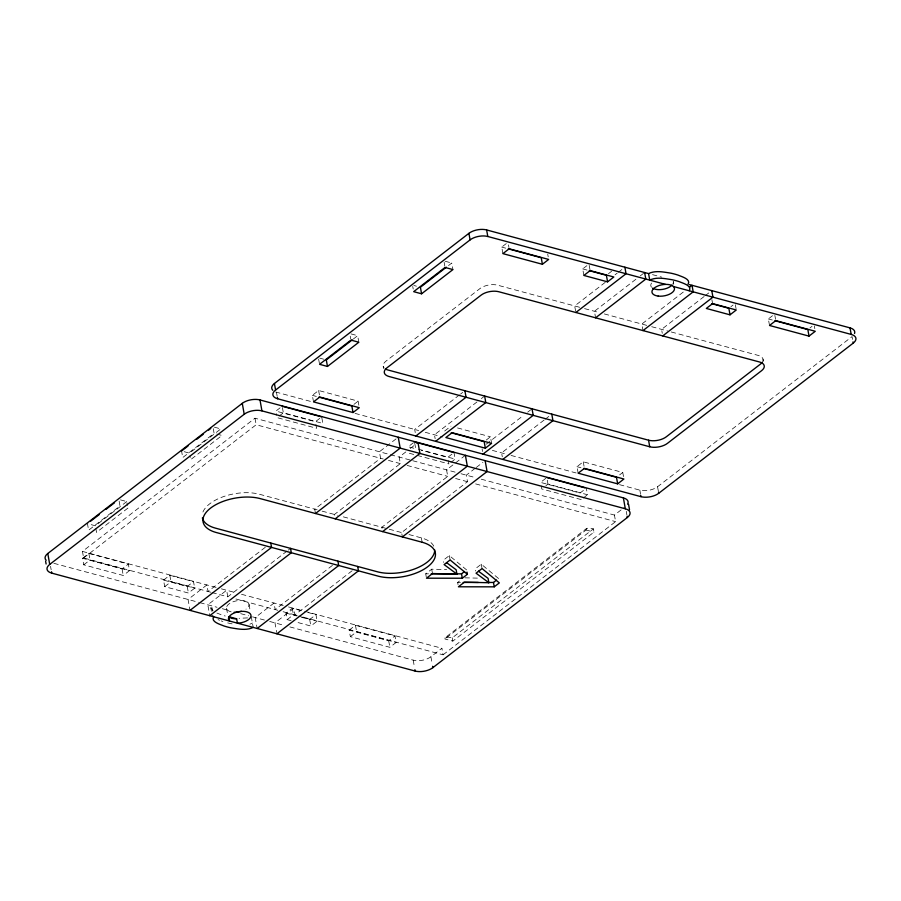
<?xml version="1.0" encoding="UTF-8"?>
<svg xmlns="http://www.w3.org/2000/svg" width="901" height="901" viewBox="0 0 901 901"><rect width="100%" height="100%" fill="white"/><g stroke="black" fill="none" stroke-linecap="round" stroke-linejoin="round"><path stroke-width="0.68" stroke-dasharray="4.5 3.38" d="M445.162 637.683L444.925 638.978L452.82 641.118L593.984 532.131L593.41 528.853L588.668 528.02L586.551 528.482L445.162 637.683L447.515 637.007L452.246 637.84L593.41 528.853M586.326 528.707L586.089 530.002L444.925 638.978M126.726 501.564L95.36 525.779L87.453 523.65L88.625 530.205L119.991 505.979L118.831 499.436L126.726 501.564L127.424 505.495M127.897 508.108L96.52 532.333L95.821 528.403M353.338 339.024L357.663 335.679L358.835 342.234M448.529 265.536L451.773 263.024L452.944 269.579M210.688 592.194L83.624 557.956L82.464 551.412L254.994 418.21L411.352 460.343M82.577 558.282L88.85 553.439L128.347 564.082L129.507 570.626L123.234 575.469L83.737 564.826L82.577 558.282L122.074 568.925L128.347 564.082M83.624 557.956L256.166 424.754L383.218 458.992M280.087 407.849L275.897 411.081L315.406 421.724L320.632 417.681M83.737 564.826L90.01 559.983L129.507 570.626M279.164 416.014L283.342 412.782L322.84 423.425L321.68 416.881M502.893 253.631L501.733 247.088L506.959 243.045M313.514 401.891L312.354 395.348L318.627 390.505L358.125 401.148L359.296 407.691M353.947 404.38L358.125 401.148M163.543 580.098L169.816 575.255L193.524 581.641L194.684 588.184L188.41 593.027L164.714 586.641L163.543 580.098L187.239 586.483L193.524 581.641M164.714 586.641L170.987 581.798L194.684 588.184M583.871 275.447L582.699 268.903L586.889 265.671M608.49 273.679L611.633 271.257M396.023 438.922L379.411 451.739L380.582 458.282L314.708 509.144L315.485 513.514M459.431 394.931L414.697 429.462L415.868 436.005M460.524 394.086L462.709 392.397M605.235 282.362L574.68 305.946L575.852 312.501M615.056 274.782L617.241 273.093M618.334 272.26L622.692 268.881M265.288 547.301L208.052 591.484L206.881 584.94L188.061 599.469L190.01 610.382M413.446 442.695L408.221 446.738L416.127 448.867M405.81 451.93L399.166 457.066L400.326 463.61L334.451 514.471L335.228 518.83M410.237 448.518L417.985 442.526M477.001 401.936L434.451 434.789L435.149 438.708M481.371 398.569L484.637 396.035M635.892 279.265L594.435 311.273L595.595 317.816M640.262 275.897L643.539 273.363M211.994 592.554L227.795 596.811L287.239 550.916M288.331 550.072L290.539 548.371M444.677 431.005L450.95 426.162M451.908 454.149L447.718 457.381L421.386 450.286M450.973 462.314L455.163 459.082L453.991 452.539M465.389 455.298L446.558 469.838L447.729 476.381L381.855 527.243L382.632 531.601M486.258 440.037L490.448 436.805L491.608 443.348M486.213 444.193L523.312 415.552M527.671 412.174L530.948 409.651M683.296 292.037L641.827 324.045L642.999 330.588M332.435 565.389L275.199 609.583L274.028 603.039L255.208 617.568L257.157 628.481M291.102 620.71L287.16 619.64L285.989 613.097L292.262 608.254L302.792 611.092M475.165 468.317L466.313 475.154L467.484 481.697L401.598 532.559L402.375 536.928M476.28 467.461L482.925 462.337M544.148 420.024L501.598 452.876L502.296 456.807M545.24 419.19L549.61 415.811M704.132 296.519L661.582 329.372L662.28 333.291M705.224 295.674L710.686 291.462M287.16 619.64L293.433 614.797L297.386 615.856M352.178 570.716L294.942 614.899L293.782 608.355L274.963 622.884L276.663 632.434M301.79 617.354L309.685 619.483L315.969 614.64L317.129 621.183L310.856 626.026L296.373 622.129M730.936 306.678L733.031 305.056M349.194 630.126L355.467 625.283L394.965 635.926L396.125 642.469L389.851 647.312L350.354 636.669L349.194 630.126L388.691 640.769L394.965 635.926M545.769 478.352L540.544 482.395L580.041 493.038L584.22 489.806M426.297 577.102L425.711 573.824L431.714 569.195L446.648 569.533M466.617 569.928L449.34 555.59L443.337 560.219L443.72 562.404M350.354 636.669L356.627 631.826L396.125 642.469M545.893 485.707L547.988 484.096L587.486 494.739L586.314 488.196M578.16 473.205L576.989 466.662L583.262 461.819L622.76 472.462L623.931 479.005M769.51 325.475L768.35 318.931L772.529 315.699M458.046 584.614L457.652 582.429L460.648 580.12M498.557 578.532L481.28 564.195L475.277 568.835L475.66 571.009M583.296 497.971L587.486 494.739M619.629 474.883L622.76 472.462M809.931 327.964L812.026 326.342M289.863 626.905L413.199 660.14A12.76 6.318 -10.1 0 0 430.915 656.75L441.895 648.269L443.067 654.813L299.019 616.002M481.258 479.186L614.437 515.068L624.314 507.443M619.516 484.659L639.845 490.133A12.76 6.318 -10.1 0 0 657.561 486.743L852.053 336.591L852.706 340.274M443.067 654.813L615.597 521.623L614.437 515.068M252.426 623.053L249.937 624.179M247.561 617.906L239.092 618.289M425.711 573.824L428.471 573.824M457.652 582.429L460.411 582.44M465.006 577.834L478.589 578.149M232.075 623.852L230.104 623.458A63.239 31.332 -10.1 0 1 224.653 622.073M652.527 274.647L661.739 277.136M501.733 247.088L505.686 248.147M582.699 268.903L587.97 270.323M768.35 318.931L772.292 320.001M445.195 261.256L451.773 263.024M579.625 307.286L497.667 285.2A12.76 6.318 -10.1 0 0 479.94 288.59L385.842 361.245A12.76 6.318 -10.1 0 0 384.209 368.058M584.558 308.615L599.368 312.602M604.312 313.931L646.772 325.374M651.705 326.703L667.63 330.994M671.256 331.973L758.349 355.445A12.76 6.318 -10.1 0 1 762.573 361.74M413.818 285.471L416.453 286.18M351.086 333.911L357.663 335.679M319.709 358.125L323.662 359.195M457.528 427.941L490.448 436.805M312.354 395.348L316.307 396.417M576.989 466.662L580.942 467.732M275.605 391.946A12.76 6.318 -10.1 0 0 276.449 392.205L311.69 401.711M355.062 413.39L418.65 430.532M425.238 432.3L442.571 436.974M492.385 450.399L505.664 453.98M511.081 455.433L576.144 472.969M418.301 449.149L455.163 459.082M409.392 453.282L415.969 455.061M417.287 455.41L448.889 463.925L448.191 459.994M581.213 499.582L541.704 488.939L541.005 485.008M412.703 460.715L455.782 472.315M461.042 473.735L475.829 477.721M388.477 460.411L400.326 463.61M407.106 465.434L447.729 476.381M455.624 478.51L470.198 482.44M475.627 483.905L615.597 521.623M586.089 530.002L593.984 532.131M216.736 434.034L221.995 435.453L190.629 459.679L189.931 455.748M184.198 451.705L189.469 453.124L220.835 428.91L212.929 426.781L214.1 433.325L182.734 457.55L181.563 450.996M317.175 509.808L259.409 494.244A35.725 17.705 -10.1 0 0 223.583 496.575A35.725 17.705 -10.1 0 0 202.286 514.234M322.108 511.137L337.413 515.259M343.337 516.859L385.56 528.234M389.255 529.236L402.837 532.896M409.009 534.552L421.353 537.886A35.725 17.705 -10.1 0 1 433.865 546.366M82.464 551.412L216.105 587.418M221.364 588.837L236.107 592.813M241.524 594.277L283.252 605.517M288.511 606.936L303.288 610.923M304.651 611.283L441.895 648.269M308.063 612.511L315.969 614.64M235.927 598.996L277.835 610.292M283.094 611.711L297.668 615.631M298.693 616.216L317.129 621.183M285.989 613.097L296.519 615.935M53.88 563.316L198.592 602.307M199.909 602.668L217.028 607.274M222.299 608.693L227.559 610.112M240.725 613.66L248.631 615.788M252.573 616.858L264.421 620.046M269.692 621.465L284.446 625.44M221.207 620.913L222.919 621.521M216.871 613.04L221.747 614.978A63.239 31.332 -10.1 0 0 225.239 616.025M218.031 619.584L219.574 620.271M213.109 610.844L210.834 608.017L211.758 605.855L212.692 611.092M814.358 326.038L814.819 328.662M774.849 315.395L775.558 319.326M763.034 359.105L763.429 361.278M735.351 304.752L736.061 308.683M711.891 299.673L712.59 303.603M673.272 281.675L673.734 284.299M657.561 486.743L658.361 491.236M639.845 490.133L640.566 494.221M589.209 265.367L590.144 270.604M626.263 511.363L626.871 514.775M547.74 254.195L548.202 256.819M583.262 461.819L584.197 467.056M508.468 244.858L508.941 247.482M547.279 480.165L547.988 484.096M482.08 448.867L482.542 451.491M444.114 262.214L444.812 266.133M481.28 564.195L482.058 568.565M412.737 286.428L413.21 289.041M449.34 555.59L450.117 559.949M452.246 637.84L452.82 641.118M414.73 443.202L415.665 448.439M431.714 569.195L432.491 573.554M421.353 537.886L422.13 542.244M383.184 366.302L383.567 368.486M430.915 656.75L432.255 664.251M413.199 660.14L414.539 667.641M350.23 336.174L350.703 338.787M388.691 640.769L389.851 647.312M318.627 359.082L319.562 364.319M318.627 390.505L319.562 395.742M355.467 625.283L356.627 631.826M315.868 424.337L316.566 428.268L277.069 417.625L276.37 413.694M282.407 407.545L283.342 412.782M276.449 392.205L277.181 396.305M309.685 619.483L310.856 626.026M292.262 608.254L293.433 614.797M254.994 418.21L256.166 424.754M251.255 616.498L253.204 627.411M249.048 604.492L250.253 611.317M227.795 596.811L226.635 590.256L207.816 604.796L209.753 615.698M226.523 608.175L227.739 614.989M210.834 608.017L211.42 611.283M187.239 586.483L188.41 593.027M169.816 575.255L170.987 581.798M122.074 568.925L123.234 575.469M88.85 553.439L90.01 559.983M50.546 566.312L51.154 569.714M231.14 611.847A11.409 5.654 -10.1 0 1 228.967 603.952A11.409 5.654 -10.1 0 1 245.185 601.035A11.409 5.654 -10.1 0 1 245.973 609.177M673.216 281.45A11.409 5.654 -10.1 0 1 672.833 283.995M651.536 287.228A11.409 5.654 -10.1 0 1 651.626 282.97"/><path stroke-width="1.35" d="M213.706 616.768C210.519 621.87 220.294 624.382 223.696 625.88A63.239 31.332 -10.1 0 0 230.881 627.817C238.123 628.954 246.322 630.824 253.204 627.411M688.071 284.232C691.258 279.13 681.483 276.618 678.081 275.12A63.239 31.332 -10.1 0 0 670.896 273.183C663.654 272.046 655.455 270.176 648.574 273.589L486.63 229.946A12.76 6.318 -10.1 0 0 468.914 233.336L274.422 383.499A12.76 6.318 -10.1 0 0 272.8 390.313M689.242 290.775C692.43 285.685 682.643 283.162 679.253 281.664A63.239 31.332 -10.1 0 0 672.067 279.727C664.825 278.589 656.615 276.72 649.745 280.132L648.574 273.589M46.154 560.321A12.76 6.318 -10.1 0 1 47.787 553.507L242.279 403.344A12.76 6.318 -10.1 0 1 259.995 399.954L623.379 497.881A12.76 6.318 -10.1 0 1 627.603 504.177M90.697 521.15L99.358 514.471M105.845 509.459L114.495 502.781M181.563 450.996L188.05 445.984M196.711 439.305L203.198 434.293M208.604 430.126L210.766 428.448M49.724 564.409L244.216 414.257A12.76 6.318 -10.1 0 1 261.932 410.867L625.328 508.795A12.76 6.318 -10.1 0 1 627.355 517.501L432.863 667.664A12.76 6.318 -10.1 0 1 415.147 671.054L51.762 573.126A12.76 6.318 -10.1 0 1 49.724 564.409L47.787 553.507M852.999 341.907L853.213 343.135L658.721 493.286A12.76 6.318 -10.1 0 1 641.005 496.676L277.621 398.76A12.76 6.318 -10.1 0 1 275.593 390.043L470.085 239.891A12.76 6.318 -10.1 0 1 487.801 236.49L665.535 284.389M352.257 339.857L326.297 359.904L327.468 366.448L319.562 364.319L350.928 340.105L358.835 342.234L327.468 366.448M446.367 267.203L420.407 287.25L421.567 293.794L413.672 291.665L445.038 267.451L452.944 269.579L421.567 293.794M542.402 264.275L548.675 259.432L509.166 248.789L502.893 253.631L542.402 264.275L541.231 257.731L508.31 248.856M353.012 412.545L359.296 407.691L319.787 397.048L313.514 401.891L353.012 412.545L351.852 405.991L318.931 397.127M607.567 281.844L613.84 276.99L590.144 270.604L583.871 275.447L607.567 281.844L606.407 275.289L589.288 270.683M190.01 610.382L271.561 547.414L270.784 543.055M315.485 513.514L400.179 448.124L398.242 437.21M415.868 436.005L466.054 397.262L464.893 390.719M575.852 312.501L626.037 273.746L624.877 267.203M209.753 615.698L291.316 552.741L290.539 548.371M335.228 518.83L419.934 453.44L417.985 442.526M435.611 441.332L485.808 402.578L484.637 396.035M595.595 317.816L645.792 279.073L644.62 272.519M689.839 286.98L692.024 285.302L693.184 291.845L642.999 330.588M485.335 448.202L491.608 443.348L452.111 432.705L445.837 437.548L485.335 448.202L484.175 441.648L451.255 432.784M257.157 628.481L338.708 565.513L337.931 561.143M382.632 531.601L467.326 466.211L465.389 455.298M483.015 454.104L533.201 415.361L532.04 408.806M276.9 633.797L358.463 570.829L357.686 566.47M402.375 536.928L487.081 471.538L485.132 460.625M502.758 459.431L552.955 420.677L551.784 414.133M662.742 335.915L712.939 297.161L711.767 290.618M730.013 314.832L736.286 309.989L712.59 303.603L706.316 308.446L730.013 314.832L728.853 308.288L711.734 303.671M431.219 573.836L461.526 573.858L464.578 571.504M446.536 562.607L456.143 569.759L456.92 574.117L432.491 573.554L426.488 578.194L462.303 578.228L467.394 574.297L467 572.112M617.658 483.86L623.931 479.005L584.434 468.362L578.16 473.205L617.658 483.86L616.487 477.305L583.578 468.441M809.008 336.118L815.281 331.275L775.784 320.632L769.51 325.475L809.008 336.118L807.848 329.575L774.928 320.711M487.948 582.463L493.466 582.463L496.519 580.109M488.86 582.733L464.432 582.159L458.429 586.799L494.244 586.833L499.334 582.902L482.058 568.565L476.055 573.194L488.86 582.733L488.083 578.363L478.476 571.211M463.159 582.44L478.307 582.451M689.389 284.592L850.015 327.874A12.76 6.318 -10.1 0 1 854.553 333.505M673.441 286.518L851.186 334.417A12.76 6.318 -10.1 0 1 853.213 343.135M762.156 362.393A12.76 6.318 -10.1 0 1 760.388 364.162L666.278 436.816A12.76 6.318 -10.1 0 1 648.562 440.206L387.869 369.962A12.76 6.318 -10.1 0 1 385.459 368.993M649.722 446.761L389.041 376.505A12.76 6.318 -10.1 0 1 387.002 367.788L481.111 295.134A12.76 6.318 -10.1 0 1 498.827 291.744L759.52 361.988A12.76 6.318 -10.1 0 1 761.548 370.705L667.438 443.36A12.76 6.318 -10.1 0 1 649.722 446.761L648.562 440.206M282.182 406.238L321.68 416.881M414.494 441.895L453.991 452.539M546.817 477.553L584.997 487.835M228.73 616.667L236.625 618.796L237.402 623.154A11.409 5.654 -10.1 0 0 251.007 615.698A11.409 5.654 -10.1 0 0 237.245 611.993A11.409 5.654 -10.1 0 0 229.507 621.026L228.73 616.667A11.409 5.654 -10.1 0 0 236.625 618.796M456.92 574.117L444.114 564.589L450.117 559.949L467.394 574.297M212.715 615.924L213.391 616.644M850.015 327.874L851.186 334.417M658.507 492.059L658.721 493.286M640.791 495.449L641.005 496.676M628.549 504.267L629.517 509.718M627.107 516.138L627.355 517.501M623.379 497.881L625.328 508.795M486.63 229.946L487.801 236.49M468.914 233.336L470.085 239.891M493.466 582.463L494.244 586.833M461.526 573.858L462.303 578.228M432.615 666.289L432.863 667.664M414.899 669.691L415.147 671.054M277.407 397.532L277.621 398.76M274.422 383.499L275.593 390.043M259.995 399.954L261.932 410.867M242.279 403.344L244.216 414.257M51.515 571.763L51.762 573.126M45.613 561.289L46.109 564.015M241.367 611.283A11.409 5.654 -10.1 0 1 234.147 612.241M434.699 549.937A35.725 17.705 -10.1 0 1 414.91 568.846A35.725 17.705 -10.1 0 1 377.429 571.786L215.485 528.144A35.725 17.705 -10.1 0 1 202.376 517.917M672.022 285.099A11.409 5.654 -10.1 0 1 652.606 288.14M422.13 542.244L260.186 498.602A35.725 17.705 -10.1 0 0 210.575 508.108A35.725 17.705 -10.1 0 0 216.263 532.514L378.217 576.156A35.725 17.705 -10.1 0 0 427.817 566.65A35.725 17.705 -10.1 0 0 422.13 542.244M658.192 296.091A11.409 5.654 -10.1 0 0 674.477 288.444A11.409 5.654 -10.1 0 0 656.987 286.36A11.409 5.654 -10.1 0 0 658.192 296.091"/></g></svg>
